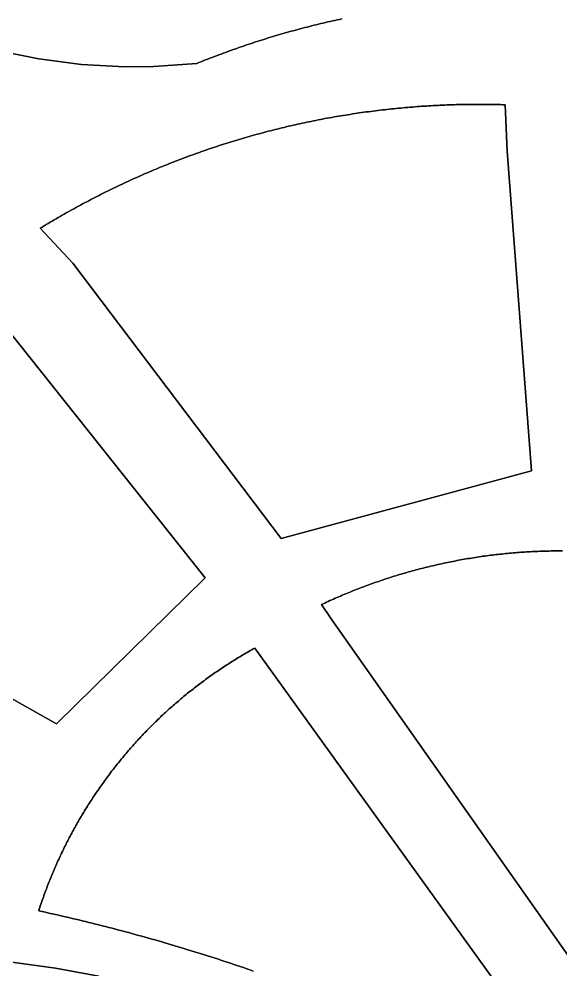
# Model space of a CAD drawing. Header units: millimetres. Extents: x 1811966 to 2218310, y 20519 to 471429.
# Drawn here: x 1966877 to 2000283, y 227404 to 286002 of the extents above; entities that cross this region are included whole.
import ezdxf

# ---------------------------------------------------------------- set-up
doc = ezdxf.new("R2010")
doc.units = ezdxf.units.MM
doc.layers.add('CLOSED_AREAS', color=7, linetype='Continuous')
doc.layers.add('REGION_HOLES', color=7, linetype='Continuous')

msp = doc.modelspace()

# ---------------------------------------------------------------- linework, layer by layer
at = {"layer": 'CLOSED_AREAS'}
for points in [[(1986767.172, 286011.427), (1986624.177, 285980.59), (1986481.266, 285949.363), (1986338.441, 285917.746), (1986195.703, 285885.739), (1986053.053, 285853.343), (1985910.492, 285820.557), (1985768.02, 285787.383), (1985625.64, 285753.819), (1985483.352, 285719.868), (1985341.157, 285685.528), (1985199.057, 285650.8), (1985057.052, 285615.684), (1984915.143, 285580.181), (1984773.331, 285544.29), (1984631.618, 285508.013), (1984490.005, 285471.349), (1984348.492, 285434.298), (1984207.081, 285396.862), (1984065.773, 285359.039), (1983924.568, 285320.831), (1983783.468, 285282.238), (1983642.474, 285243.259), (1983501.587, 285203.896), (1983360.808, 285164.149), (1983220.138, 285124.017), (1983079.578, 285083.502), (1982939.129, 285042.603), (1982798.793, 285001.321), (1982658.569, 284959.656), (1982518.46, 284917.609), (1982378.466, 284875.179), (1982238.588, 284832.367), (1982098.828, 284789.173), (1981959.186, 284745.599), (1981819.664, 284701.643), (1981680.262, 284657.306), (1981540.981, 284612.59), (1981401.824, 284567.493), (1981262.79, 284522.016), (1981123.88, 284476.161), (1980985.096, 284429.926), (1980846.439, 284383.312), (1980707.91, 284336.321), (1980569.509, 284288.951), (1980431.238, 284241.204), (1980293.098, 284193.079), (1980155.09, 284144.578), (1980017.215, 284095.7), (1979879.474, 284046.446), (1979741.868, 283996.816), (1979604.397, 283946.811), (1979467.064, 283896.43), (1979329.869, 283845.675), (1979192.813, 283794.546), (1979055.897, 283743.043), (1978919.122, 283691.166), (1978782.489, 283638.916), (1978645.999, 283586.294), (1978509.653, 283533.299), (1978373.453, 283479.932), (1978237.398, 283426.193), (1978101.491, 283372.084), (1977965.732, 283317.603), (1977830.123, 283262.753), (1975173.331, 283069.921), (1973397.302, 283054.336), (1970737.538, 283200.503), (1968096.696, 283549.288), (1966354.264, 283893.414)], [(1947634.958, 254698.107), (1969186.885, 242566.211), (1978356.357, 251564.598), (1963871.446, 269736.625)], [(2000382.881, 253228.238), (2000265.614, 253228.401), (2000148.346, 253228.166), (2000031.08, 253227.533), (1999913.816, 253226.502), (1999796.557, 253225.074), (1999679.304, 253223.247), (1999562.057, 253221.023), (1999444.818, 253218.401), (1999327.59, 253215.381), (1999210.371, 253211.963), (1999093.166, 253208.148), (1998975.974, 253203.935), (1998858.796, 253199.324), (1998741.636, 253194.316), (1998624.492, 253188.91), (1998507.368, 253183.107), (1998390.264, 253176.906), (1998273.182, 253170.309), (1998156.123, 253163.314), (1998039.089, 253155.921), (1997922.08, 253148.132), (1997805.098, 253139.946), (1997688.145, 253131.363), (1997571.221, 253122.383), (1997454.329, 253113.007), (1997337.469, 253103.234), (1997220.643, 253093.064), (1997103.852, 253082.498), (1996987.098, 253071.536), (1996870.381, 253060.178), (1996753.704, 253048.424), (1996637.067, 253036.274), (1996520.472, 253023.729), (1996403.921, 253010.788), (1996287.414, 252997.451), (1996170.953, 252983.719), (1996054.539, 252969.593), (1995938.174, 252955.071), (1995821.858, 252940.154), (1995705.594, 252924.843), (1995589.383, 252909.138), (1995473.225, 252893.038), (1995357.123, 252876.545), (1995241.078, 252859.657), (1995125.09, 252842.376), (1995009.162, 252824.701), (1994893.294, 252806.634), (1994777.489, 252788.173), (1994661.746, 252769.319), (1994546.069, 252750.073), (1994430.457, 252730.434), (1994314.913, 252710.403), (1994199.437, 252689.981), (1994084.031, 252669.166), (1993968.696, 252647.96), (1993853.435, 252626.363), (1993738.247, 252604.375), (1993623.134, 252581.996), (1993508.098, 252559.227), (1993393.14, 252536.068), (1993278.261, 252512.518), (1993163.462, 252488.579), (1993048.746, 252464.251), (1992934.112, 252439.534), (1992819.564, 252414.427), (1992705.101, 252388.933), (1992590.725, 252363.05), (1992476.438, 252336.779), (1992362.24, 252310.12), (1992248.134, 252283.074), (1992134.12, 252255.641), (1992020.199, 252227.822), (1991906.374, 252199.616), (1991792.645, 252171.024), (1991679.014, 252142.046), (1991565.482, 252112.683), (1991452.05, 252082.935), (1991338.72, 252052.802), (1991225.493, 252022.285), (1991112.369, 251991.384), (1990999.352, 251960.099), (1990886.441, 251928.431), (1990773.638, 251896.38), (1990660.944, 251863.946), (1990548.362, 251831.131), (1990435.891, 251797.933), (1990323.533, 251764.354), (1990211.291, 251730.394), (1990099.164, 251696.053), (1989987.154, 251661.332), (1989875.262, 251626.232), (1989763.491, 251590.751), (1989651.84, 251554.892), (1989540.312, 251518.654), (1989428.907, 251482.038), (1989317.627, 251445.044), (1989206.474, 251407.673), (1989095.447, 251369.925), (1988984.55, 251331.8), (1988873.782, 251293.3), (1988763.146, 251254.423), (1988652.642, 251215.172), (1988542.273, 251175.546), (1988432.038, 251135.545), (1988321.939, 251095.171), (1988211.978, 251054.423), (1988102.157, 251013.303), (1987992.475, 250971.81), (1987882.934, 250929.945), (1987773.537, 250887.709), (1987664.283, 250845.102), (1987555.174, 250802.124), (1987446.212, 250758.777), (1987337.398, 250715.06), (1987228.732, 250670.974), (1987120.217, 250626.52), (1987011.853, 250581.697), (1986903.642, 250536.508), (1986795.585, 250490.951), (1986687.683, 250445.028), (1986579.938, 250398.739), (1986472.35, 250352.085), (1986364.921, 250305.066), (1986257.653, 250257.683), (1986150.545, 250209.936), (1986043.6, 250161.826), (1985936.82, 250113.353), (1985830.204, 250064.519), (1985723.754, 250015.323), (1985617.472, 249965.766), (1985511.359, 249915.848), (1986112.255, 249032.157), (2000707.054, 228316.038)], [(1996323.574, 226533.678), (1981410.763, 247236.061), (1981317.784, 247184.556), (1981224.999, 247132.704), (1981132.408, 247080.504), (1981040.013, 247027.957), (1980947.816, 246975.065), (1980855.818, 246921.828), (1980764.02, 246868.247), (1980672.423, 246814.322), (1980581.028, 246760.055), (1980489.838, 246705.446), (1980398.853, 246650.495), (1980308.074, 246595.205), (1980217.503, 246539.574), (1980127.14, 246483.605), (1980036.989, 246427.298), (1979947.048, 246370.653), (1979857.321, 246313.672), (1979767.807, 246256.355), (1979678.509, 246198.704), (1979589.427, 246140.718), (1979500.563, 246082.399), (1979411.919, 246023.748), (1979323.494, 245964.765), (1979235.291, 245905.452), (1979147.311, 245845.808), (1979059.555, 245785.835), (1978972.024, 245725.535), (1978884.719, 245664.906), (1978797.642, 245603.951), (1978710.795, 245542.671), (1978624.177, 245481.065), (1978537.79, 245419.136), (1978451.636, 245356.883), (1978365.716, 245294.308), (1978280.031, 245231.412), (1978194.582, 245168.196), (1978109.371, 245104.659), (1978024.398, 245040.804), (1977939.664, 244976.632), (1977855.172, 244912.142), (1977770.922, 244847.336), (1977686.915, 244782.215), (1977603.153, 244716.78), (1977519.636, 244651.032), (1977436.366, 244584.972), (1977353.344, 244518.6), (1977270.571, 244451.917), (1977188.049, 244384.925), (1977105.778, 244317.625), (1977023.76, 244250.016), (1976941.995, 244182.101), (1976860.486, 244113.881), (1976779.233, 244045.355), (1976698.236, 243976.526), (1976617.499, 243907.393), (1976537.02, 243837.959), (1976456.802, 243768.224), (1976376.846, 243698.189), (1976297.153, 243627.855), (1976217.724, 243557.223), (1976138.56, 243486.294), (1976059.662, 243415.069), (1975981.032, 243343.548), (1975902.67, 243271.734), (1975824.577, 243199.627), (1975746.756, 243127.228), (1975669.205, 243054.538), (1975591.928, 242981.558), (1975514.924, 242908.289), (1975438.196, 242834.733), (1975361.743, 242760.889), (1975285.568, 242686.76), (1975209.671, 242612.345), (1975134.053, 242537.647), (1975058.715, 242462.667), (1974983.659, 242387.404), (1974908.885, 242311.861), (1974834.394, 242236.039), (1974760.188, 242159.938), (1974686.268, 242083.56), (1974612.634, 242006.905), (1974539.288, 241929.975), (1974466.23, 241852.771), (1974393.462, 241775.294), (1974320.985, 241697.545), (1974248.8, 241619.525), (1974176.907, 241541.235), (1974105.308, 241462.676), (1974034.004, 241383.85), (1973962.995, 241304.757), (1973892.283, 241225.399), (1973821.869, 241145.777), (1973751.754, 241065.891), (1973681.938, 240985.744), (1973612.423, 240905.335), (1973543.21, 240824.667), (1973474.299, 240743.74), (1973405.692, 240662.555), (1973337.389, 240581.114), (1973269.392, 240499.418), (1973201.701, 240417.468), (1973134.318, 240335.265), (1973067.243, 240252.81), (1973000.478, 240170.104), (1972934.022, 240087.149), (1972867.878, 240003.945), (1972802.046, 239920.495), (1972736.527, 239836.798), (1972671.322, 239752.857), (1972606.432, 239668.672), (1972541.857, 239584.244), (1972477.599, 239499.575), (1972413.659, 239414.667), (1972350.037, 239329.519), (1972286.735, 239244.133), (1972223.752, 239158.511), (1972161.091, 239072.654), (1972098.752, 238986.563), (1972036.736, 238900.239), (1971975.044, 238813.683), (1971913.676, 238726.897), (1971852.633, 238639.881), (1971791.917, 238552.638), (1971731.529, 238465.167), (1971671.468, 238377.471), (1971611.736, 238289.551), (1971552.334, 238201.408), (1971493.262, 238113.043), (1971434.522, 238024.457), (1971376.114, 237935.651), (1971318.039, 237846.628), (1971260.297, 237757.388), (1971202.891, 237667.932), (1971145.82, 237578.262), (1971089.085, 237488.378), (1971032.687, 237398.283), (1970976.627, 237307.977), (1970920.906, 237217.462), (1970865.524, 237126.739), (1970810.482, 237035.809), (1970755.781, 236944.673), (1970701.422, 236853.333), (1970647.405, 236761.79), (1970593.732, 236670.046), (1970540.403, 236578.101), (1970487.418, 236485.957), (1970434.779, 236393.616), (1970382.486, 236301.077), (1970330.54, 236208.344), (1970278.942, 236115.417), (1970227.692, 236022.297), (1970176.791, 235928.985), (1970126.24, 235835.484), (1970076.04, 235741.794), (1970026.191, 235647.917), (1969976.694, 235553.854), (1969927.549, 235459.606), (1969878.758, 235365.174), (1969830.321, 235270.561), (1969782.238, 235175.766), (1969734.511, 235080.793), (1969687.14, 234985.641), (1969640.126, 234890.312), (1969593.469, 234794.808), (1969547.17, 234699.13), (1969501.23, 234603.28), (1969455.649, 234507.257), (1969410.429, 234411.065), (1969365.568, 234314.704), (1969321.069, 234218.176), (1969276.932, 234121.482), (1969233.157, 234024.623), (1969189.745, 233927.601), (1969146.697, 233830.417), (1969104.014, 233733.072), (1969061.695, 233635.568), (1969019.742, 233537.907), (1968978.154, 233440.089), (1968936.934, 233342.116), (1968896.08, 233243.989), (1968855.595, 233145.71), (1968815.478, 233047.28), (1968775.729, 232948.7), (1968736.351, 232849.972), (1968697.342, 232751.097), (1968658.704, 232652.077), (1968620.437, 232552.913), (1968582.542, 232453.607), (1968545.019, 232354.159), (1968507.868, 232254.571), (1968471.091, 232154.845), (1968434.688, 232054.981), (1968398.659, 231954.982), (1968363.005, 231854.849), (1968327.726, 231754.583), (1968292.823, 231654.186), (1968258.296, 231553.658), (1968224.146, 231453.002), (1968190.373, 231352.219), (1968156.978, 231251.31), (1968123.961, 231150.277), (1968091.322, 231049.12), (1968297.858, 231004.325), (1968504.309, 230959.144), (1968710.675, 230913.576), (1968916.955, 230867.622), (1969123.149, 230821.282), (1969329.256, 230774.555), (1969535.275, 230727.444), (1969741.206, 230679.946), (1969947.047, 230632.063), (1970152.798, 230583.795), (1970358.459, 230535.142), (1970564.028, 230486.104), (1970769.505, 230436.681), (1970974.889, 230386.874), (1971180.18, 230336.682), (1971385.376, 230286.106), (1971590.477, 230235.147), (1971795.482, 230183.803), (1972000.391, 230132.075), (1972205.203, 230079.964), (1972409.917, 230027.47), (1972614.532, 229974.593), (1972819.048, 229921.332), (1973023.464, 229867.689), (1973227.779, 229813.664), (1973431.992, 229759.256), (1973636.104, 229704.465), (1973840.112, 229649.293), (1974044.017, 229593.739), (1974247.817, 229537.804), (1974451.512, 229481.487), (1974655.102, 229424.789), (1974858.585, 229367.709), (1975061.961, 229310.249), (1975265.229, 229252.409), (1975468.388, 229194.188), (1975671.438, 229135.586), (1975874.378, 229076.605), (1976077.207, 229017.244), (1976279.925, 228957.504), (1976482.53, 228897.384), (1976685.023, 228836.884), (1976887.402, 228776.006), (1977089.667, 228714.749), (1977291.816, 228653.114), (1977493.85, 228591.1), (1977695.768, 228528.709), (1977897.568, 228465.939), (1978099.251, 228402.792), (1978300.814, 228339.267), (1978502.259, 228275.365), (1978703.584, 228211.086), (1978904.788, 228146.431), (1979105.87, 228081.398), (1979306.831, 228015.99), (1979507.669, 227950.205), (1979708.383, 227884.045), (1979908.973, 227817.509), (1980109.438, 227750.598), (1980309.777, 227683.311), (1980509.991, 227615.65), (1980710.077, 227547.613), (1980910.035, 227479.203), (1981109.865, 227410.418), (1981309.566, 227341.259)], [(1966430.424, 227895.145), (1969120.037, 227511.954), (1971792.311, 227022.243)]]:
    msp.add_lwpolyline(points, dxfattribs=at)
msp.add_lwpolyline([(1996974.19, 277857.139), (1996850.566, 280719.242), (1996707.398, 280723.477), (1996564.218, 280727.316), (1996421.029, 280730.759), (1996277.83, 280733.806), (1996134.624, 280736.456), (1995991.411, 280738.711), (1995848.192, 280740.569), (1995704.968, 280742.031), (1995561.741, 280743.097), (1995418.512, 280743.767), (1995275.281, 280744.04), (1995132.05, 280743.917), (1994988.82, 280743.398), (1994845.592, 280742.483), (1994702.367, 280741.172), (1994559.146, 280739.464), (1994415.931, 280737.36), (1994272.721, 280734.86), (1994129.52, 280731.964), (1993986.327, 280728.672), (1993843.143, 280724.983), (1993699.97, 280720.899), (1993556.81, 280716.418), (1993413.662, 280711.542), (1993270.528, 280706.269), (1993127.409, 280700.601), (1992984.306, 280694.537), (1992841.221, 280688.077), (1992698.154, 280681.221), (1992555.107, 280673.969), (1992412.08, 280666.322), (1992269.075, 280658.279), (1992126.093, 280649.84), (1991983.135, 280641.006), (1991840.202, 280631.777), (1991697.294, 280622.152), (1991554.414, 280612.132), (1991411.563, 280601.716), (1991268.74, 280590.906), (1991125.948, 280579.7), (1990983.188, 280568.1), (1990840.46, 280556.105), (1990697.766, 280543.714), (1990555.107, 280530.93), (1990412.483, 280517.75), (1990269.897, 280504.176), (1990127.349, 280490.208), (1989984.84, 280475.845), (1989842.371, 280461.089), (1989699.944, 280445.938), (1989557.559, 280430.393), (1989415.217, 280414.455), (1989272.92, 280398.122), (1989130.669, 280381.397), (1988988.465, 280364.277), (1988846.309, 280346.765), (1988704.201, 280328.859), (1988562.144, 280310.56), (1988420.138, 280291.868), (1988278.184, 280272.784), (1988136.284, 280253.307), (1987994.438, 280233.437), (1987852.647, 280213.175), (1987710.913, 280192.521), (1987569.237, 280171.475), (1987427.619, 280150.038), (1987286.062, 280128.208), (1987144.565, 280105.987), (1987003.13, 280083.375), (1986861.758, 280060.371), (1986720.451, 280036.976), (1986579.209, 280013.191), (1986438.033, 279989.015), (1986296.924, 279964.449), (1986155.884, 279939.492), (1986014.914, 279914.145), (1985874.014, 279888.409), (1985733.186, 279862.282), (1985592.431, 279835.767), (1985451.75, 279808.862), (1985311.143, 279781.568), (1985170.613, 279753.885), (1985030.16, 279725.813), (1984889.785, 279697.353), (1984749.489, 279668.505), (1984609.274, 279639.269), (1984469.14, 279609.645), (1984329.088, 279579.633), (1984189.12, 279549.234), (1984049.237, 279518.448), (1983909.439, 279487.276), (1983769.728, 279455.716), (1983630.105, 279423.77), (1983490.571, 279391.439), (1983351.127, 279358.721), (1983211.774, 279325.618), (1983072.513, 279292.129), (1982933.345, 279258.255), (1982794.272, 279223.996), (1982655.293, 279189.353), (1982516.412, 279154.326), (1982377.627, 279118.914), (1982238.941, 279083.119), (1982100.355, 279046.94), (1981961.869, 279010.378), (1981823.485, 278973.432), (1981685.203, 278936.105), (1981547.026, 278898.394), (1981408.953, 278860.302), (1981270.986, 278821.828), (1981133.126, 278782.973), (1980995.374, 278743.736), (1980857.731, 278704.118), (1980720.199, 278664.12), (1980582.777, 278623.741), (1980445.468, 278582.983), (1980308.272, 278541.844), (1980171.19, 278500.327), (1980034.224, 278458.43), (1979897.374, 278416.154), (1979760.641, 278373.501), (1979624.027, 278330.469), (1979487.533, 278287.059), (1979351.159, 278243.272), (1979214.907, 278199.108), (1979078.778, 278154.567), (1978942.772, 278109.649), (1978806.891, 278064.356), (1978671.136, 278018.687), (1978535.508, 277972.642), (1978400.007, 277926.223), (1978264.636, 277879.429), (1978129.395, 277832.26), (1977994.284, 277784.718), (1977859.306, 277736.802), (1977724.46, 277688.513), (1977589.749, 277639.851), (1977455.173, 277590.816), (1977320.733, 277541.41), (1977186.43, 277491.631), (1977052.266, 277441.482), (1976918.24, 277390.961), (1976784.355, 277340.07), (1976650.612, 277288.809), (1976517.01, 277237.178), (1976383.552, 277185.177), (1976250.238, 277132.808), (1976117.07, 277080.07), (1975984.048, 277026.964), (1975851.173, 276973.49), (1975718.447, 276919.648), (1975585.871, 276865.44), (1975453.444, 276810.865), (1975321.17, 276755.924), (1975189.048, 276700.617), (1975057.079, 276644.945), (1974925.265, 276588.909), (1974793.606, 276532.507), (1974662.104, 276475.742), (1974530.759, 276418.613), (1974399.573, 276361.122), (1974268.546, 276303.267), (1974137.68, 276245.05), (1974006.976, 276186.472), (1973876.434, 276127.532), (1973746.056, 276068.231), (1973615.842, 276008.569), (1973485.793, 275948.548), (1973355.912, 275888.167), (1973226.197, 275827.428), (1973096.652, 275766.329), (1972967.276, 275704.872), (1972838.07, 275643.058), (1972709.036, 275580.887), (1972580.174, 275518.359), (1972451.486, 275455.474), (1972322.972, 275392.234), (1972194.633, 275328.639), (1972066.472, 275264.689), (1971938.487, 275200.384), (1971810.681, 275135.726), (1971683.054, 275070.714), (1971555.607, 275005.35), (1971428.342, 274939.633), (1971301.259, 274873.565), (1971174.36, 274807.145), (1971047.644, 274740.375), (1970921.114, 274673.254), (1970794.77, 274605.783), (1970668.613, 274537.963), (1970542.644, 274469.795), (1970416.864, 274401.278), (1970291.274, 274332.413), (1970165.876, 274263.202), (1970040.669, 274193.644), (1969915.655, 274123.739), (1969790.835, 274053.489), (1969666.209, 273982.894), (1969541.78, 273911.955), (1969417.547, 273840.672), (1969293.512, 273769.045), (1969169.675, 273697.075), (1969046.038, 273624.763), (1968922.602, 273552.11), (1968799.367, 273479.115), (1968676.334, 273405.78), (1968553.505, 273332.104), (1968430.88, 273258.089), (1968308.46, 273183.735), (1968186.246, 273109.043), (1970190.466, 270965.379), (1983030.377, 253996.717), (1998461.841, 258167.903)], close=True, dxfattribs=at)
at = {"layer": 'REGION_HOLES'}
for points in [[(1966354.264, 283893.414), (1968096.696, 283549.288), (1970737.538, 283200.503), (1973397.302, 283054.336), (1975173.331, 283069.921), (1977830.123, 283262.753), (1977965.732, 283317.603), (1978101.491, 283372.084), (1978237.398, 283426.193), (1978373.453, 283479.932), (1978509.653, 283533.299), (1978645.999, 283586.294), (1978782.489, 283638.916), (1978919.122, 283691.166), (1979055.897, 283743.043), (1979192.813, 283794.546), (1979329.869, 283845.675), (1979467.064, 283896.43), (1979604.397, 283946.811), (1979741.868, 283996.816), (1979879.474, 284046.446), (1980017.215, 284095.7), (1980155.09, 284144.578), (1980293.098, 284193.079), (1980431.238, 284241.204), (1980569.509, 284288.951), (1980707.91, 284336.321), (1980846.439, 284383.312), (1980985.096, 284429.926), (1981123.88, 284476.161), (1981262.79, 284522.016), (1981401.824, 284567.493), (1981540.981, 284612.59), (1981680.262, 284657.306), (1981819.664, 284701.643), (1981959.186, 284745.599), (1982098.828, 284789.173), (1982238.588, 284832.367), (1982378.466, 284875.179), (1982518.46, 284917.609), (1982658.569, 284959.656), (1982798.793, 285001.321), (1982939.129, 285042.603), (1983079.578, 285083.502), (1983220.138, 285124.017), (1983360.808, 285164.149), (1983501.587, 285203.896), (1983642.474, 285243.259), (1983783.468, 285282.238), (1983924.568, 285320.831), (1984065.773, 285359.039), (1984207.081, 285396.862), (1984348.492, 285434.298), (1984490.005, 285471.349), (1984631.618, 285508.013), (1984773.331, 285544.29), (1984915.143, 285580.181), (1985057.052, 285615.684), (1985199.057, 285650.8), (1985341.157, 285685.528), (1985483.352, 285719.868), (1985625.64, 285753.819), (1985768.02, 285787.383), (1985910.492, 285820.557), (1986053.053, 285853.343), (1986195.703, 285885.739), (1986338.441, 285917.746), (1986481.266, 285949.363), (1986624.177, 285980.59), (1986767.172, 286011.427)], [(1963871.446, 269736.625), (1978356.357, 251564.598), (1969186.885, 242566.211), (1947634.958, 254698.107)], [(2000707.054, 228316.038), (1986112.255, 249032.157), (1985511.359, 249915.848), (1985617.472, 249965.766), (1985723.754, 250015.323), (1985830.204, 250064.519), (1985936.82, 250113.353), (1986043.6, 250161.826), (1986150.545, 250209.936), (1986257.653, 250257.683), (1986364.921, 250305.066), (1986472.35, 250352.085), (1986579.938, 250398.739), (1986687.683, 250445.028), (1986795.585, 250490.951), (1986903.642, 250536.508), (1987011.853, 250581.697), (1987120.217, 250626.52), (1987228.732, 250670.974), (1987337.398, 250715.06), (1987446.212, 250758.777), (1987555.174, 250802.124), (1987664.283, 250845.102), (1987773.537, 250887.709), (1987882.934, 250929.945), (1987992.475, 250971.81), (1988102.157, 251013.303), (1988211.978, 251054.423), (1988321.939, 251095.171), (1988432.038, 251135.545), (1988542.273, 251175.546), (1988652.642, 251215.172), (1988763.146, 251254.423), (1988873.782, 251293.3), (1988984.55, 251331.8), (1989095.447, 251369.925), (1989206.474, 251407.673), (1989317.627, 251445.044), (1989428.907, 251482.038), (1989540.312, 251518.654), (1989651.84, 251554.892), (1989763.491, 251590.751), (1989875.262, 251626.232), (1989987.154, 251661.332), (1990099.164, 251696.053), (1990211.291, 251730.394), (1990323.533, 251764.354), (1990435.891, 251797.933), (1990548.362, 251831.131), (1990660.944, 251863.946), (1990773.638, 251896.38), (1990886.441, 251928.431), (1990999.352, 251960.099), (1991112.369, 251991.384), (1991225.493, 252022.285), (1991338.72, 252052.802), (1991452.05, 252082.935), (1991565.482, 252112.683), (1991679.014, 252142.046), (1991792.645, 252171.024), (1991906.374, 252199.616), (1992020.199, 252227.822), (1992134.12, 252255.641), (1992248.134, 252283.074), (1992362.24, 252310.12), (1992476.438, 252336.779), (1992590.725, 252363.05), (1992705.101, 252388.933), (1992819.564, 252414.427), (1992934.112, 252439.534), (1993048.746, 252464.251), (1993163.462, 252488.579), (1993278.261, 252512.518), (1993393.14, 252536.068), (1993508.098, 252559.227), (1993623.134, 252581.996), (1993738.247, 252604.375), (1993853.435, 252626.363), (1993968.696, 252647.96), (1994084.031, 252669.166), (1994199.437, 252689.981), (1994314.913, 252710.403), (1994430.457, 252730.434), (1994546.069, 252750.073), (1994661.746, 252769.319), (1994777.489, 252788.173), (1994893.294, 252806.634), (1995009.162, 252824.701), (1995125.09, 252842.376), (1995241.078, 252859.657), (1995357.123, 252876.545), (1995473.225, 252893.038), (1995589.383, 252909.138), (1995705.594, 252924.843), (1995821.858, 252940.154), (1995938.174, 252955.071), (1996054.539, 252969.593), (1996170.953, 252983.719), (1996287.414, 252997.451), (1996403.921, 253010.788), (1996520.472, 253023.729), (1996637.067, 253036.274), (1996753.704, 253048.424), (1996870.381, 253060.178), (1996987.098, 253071.536), (1997103.852, 253082.498), (1997220.643, 253093.064), (1997337.469, 253103.234), (1997454.329, 253113.007), (1997571.221, 253122.383), (1997688.145, 253131.363), (1997805.098, 253139.946), (1997922.08, 253148.132), (1998039.089, 253155.921), (1998156.123, 253163.314), (1998273.182, 253170.309), (1998390.264, 253176.906), (1998507.368, 253183.107), (1998624.492, 253188.91), (1998741.636, 253194.316), (1998858.796, 253199.324), (1998975.974, 253203.935), (1999093.166, 253208.148), (1999210.371, 253211.963), (1999327.59, 253215.381), (1999444.818, 253218.401), (1999562.057, 253221.023), (1999679.304, 253223.247), (1999796.557, 253225.074), (1999913.816, 253226.502), (2000031.08, 253227.533), (2000148.346, 253228.166), (2000265.614, 253228.401), (2000382.881, 253228.238)], [(1981309.566, 227341.259), (1981109.865, 227410.418), (1980910.035, 227479.203), (1980710.077, 227547.613), (1980509.991, 227615.65), (1980309.777, 227683.311), (1980109.438, 227750.598), (1979908.973, 227817.509), (1979708.383, 227884.045), (1979507.669, 227950.205), (1979306.831, 228015.99), (1979105.87, 228081.398), (1978904.788, 228146.431), (1978703.584, 228211.086), (1978502.259, 228275.365), (1978300.814, 228339.267), (1978099.251, 228402.792), (1977897.568, 228465.939), (1977695.768, 228528.709), (1977493.85, 228591.1), (1977291.816, 228653.114), (1977089.667, 228714.749), (1976887.402, 228776.006), (1976685.023, 228836.884), (1976482.53, 228897.384), (1976279.925, 228957.504), (1976077.207, 229017.244), (1975874.378, 229076.605), (1975671.438, 229135.586), (1975468.388, 229194.188), (1975265.229, 229252.409), (1975061.961, 229310.249), (1974858.585, 229367.709), (1974655.102, 229424.789), (1974451.512, 229481.487), (1974247.817, 229537.804), (1974044.017, 229593.739), (1973840.112, 229649.293), (1973636.104, 229704.465), (1973431.992, 229759.256), (1973227.779, 229813.664), (1973023.464, 229867.689), (1972819.048, 229921.332), (1972614.532, 229974.593), (1972409.917, 230027.47), (1972205.203, 230079.964), (1972000.391, 230132.075), (1971795.482, 230183.803), (1971590.477, 230235.147), (1971385.376, 230286.106), (1971180.18, 230336.682), (1970974.889, 230386.874), (1970769.505, 230436.681), (1970564.028, 230486.104), (1970358.459, 230535.142), (1970152.798, 230583.795), (1969947.047, 230632.063), (1969741.206, 230679.946), (1969535.275, 230727.444), (1969329.256, 230774.555), (1969123.149, 230821.282), (1968916.955, 230867.622), (1968710.675, 230913.576), (1968504.309, 230959.144), (1968297.858, 231004.325), (1968091.322, 231049.12), (1968123.961, 231150.277), (1968156.978, 231251.31), (1968190.373, 231352.219), (1968224.146, 231453.002), (1968258.296, 231553.658), (1968292.823, 231654.186), (1968327.726, 231754.583), (1968363.005, 231854.849), (1968398.659, 231954.982), (1968434.688, 232054.981), (1968471.091, 232154.845), (1968507.868, 232254.571), (1968545.019, 232354.159), (1968582.542, 232453.607), (1968620.437, 232552.913), (1968658.704, 232652.077), (1968697.342, 232751.097), (1968736.351, 232849.972), (1968775.729, 232948.7), (1968815.478, 233047.28), (1968855.595, 233145.71), (1968896.08, 233243.989), (1968936.934, 233342.116), (1968978.154, 233440.089), (1969019.742, 233537.907), (1969061.695, 233635.568), (1969104.014, 233733.072), (1969146.697, 233830.417), (1969189.745, 233927.601), (1969233.157, 234024.623), (1969276.932, 234121.482), (1969321.069, 234218.176), (1969365.568, 234314.704), (1969410.429, 234411.065), (1969455.649, 234507.257), (1969501.23, 234603.28), (1969547.17, 234699.13), (1969593.469, 234794.808), (1969640.126, 234890.312), (1969687.14, 234985.641), (1969734.511, 235080.793), (1969782.238, 235175.766), (1969830.321, 235270.561), (1969878.758, 235365.174), (1969927.549, 235459.606), (1969976.694, 235553.854), (1970026.191, 235647.917), (1970076.04, 235741.794), (1970126.24, 235835.484), (1970176.791, 235928.985), (1970227.692, 236022.297), (1970278.942, 236115.417), (1970330.54, 236208.344), (1970382.486, 236301.077), (1970434.779, 236393.616), (1970487.418, 236485.957), (1970540.403, 236578.101), (1970593.732, 236670.046), (1970647.405, 236761.79), (1970701.422, 236853.333), (1970755.781, 236944.673), (1970810.482, 237035.809), (1970865.524, 237126.739), (1970920.906, 237217.462), (1970976.627, 237307.977), (1971032.687, 237398.283), (1971089.085, 237488.378), (1971145.82, 237578.262), (1971202.891, 237667.932), (1971260.297, 237757.388), (1971318.039, 237846.628), (1971376.114, 237935.651), (1971434.522, 238024.457), (1971493.262, 238113.043), (1971552.334, 238201.408), (1971611.736, 238289.551), (1971671.468, 238377.471), (1971731.529, 238465.167), (1971791.917, 238552.638), (1971852.633, 238639.881), (1971913.676, 238726.897), (1971975.044, 238813.683), (1972036.736, 238900.239), (1972098.752, 238986.563), (1972161.091, 239072.654), (1972223.752, 239158.511), (1972286.735, 239244.133), (1972350.037, 239329.519), (1972413.659, 239414.667), (1972477.599, 239499.575), (1972541.857, 239584.244), (1972606.432, 239668.672), (1972671.322, 239752.857), (1972736.527, 239836.798), (1972802.046, 239920.495), (1972867.878, 240003.945), (1972934.022, 240087.149), (1973000.478, 240170.104), (1973067.243, 240252.81), (1973134.318, 240335.265), (1973201.701, 240417.468), (1973269.392, 240499.418), (1973337.389, 240581.114), (1973405.692, 240662.555), (1973474.299, 240743.74), (1973543.21, 240824.667), (1973612.423, 240905.335), (1973681.938, 240985.744), (1973751.754, 241065.891), (1973821.869, 241145.777), (1973892.283, 241225.399), (1973962.995, 241304.757), (1974034.004, 241383.85), (1974105.308, 241462.676), (1974176.907, 241541.235), (1974248.8, 241619.525), (1974320.985, 241697.545), (1974393.462, 241775.294), (1974466.23, 241852.771), (1974539.288, 241929.975), (1974612.634, 242006.905), (1974686.268, 242083.56), (1974760.188, 242159.938), (1974834.394, 242236.039), (1974908.885, 242311.861), (1974983.659, 242387.404), (1975058.715, 242462.667), (1975134.053, 242537.647), (1975209.671, 242612.345), (1975285.568, 242686.76), (1975361.743, 242760.889), (1975438.196, 242834.733), (1975514.924, 242908.289), (1975591.928, 242981.558), (1975669.205, 243054.538), (1975746.756, 243127.228), (1975824.577, 243199.627), (1975902.67, 243271.734), (1975981.032, 243343.548), (1976059.662, 243415.069), (1976138.56, 243486.294), (1976217.724, 243557.223), (1976297.153, 243627.855), (1976376.846, 243698.189), (1976456.802, 243768.224), (1976537.02, 243837.959), (1976617.499, 243907.393), (1976698.236, 243976.526), (1976779.233, 244045.355), (1976860.486, 244113.881), (1976941.995, 244182.101), (1977023.76, 244250.016), (1977105.778, 244317.625), (1977188.049, 244384.925), (1977270.571, 244451.917), (1977353.344, 244518.6), (1977436.366, 244584.972), (1977519.636, 244651.032), (1977603.153, 244716.78), (1977686.915, 244782.215), (1977770.922, 244847.336), (1977855.172, 244912.142), (1977939.664, 244976.632), (1978024.398, 245040.804), (1978109.371, 245104.659), (1978194.582, 245168.196), (1978280.031, 245231.412), (1978365.716, 245294.308), (1978451.636, 245356.883), (1978537.79, 245419.136), (1978624.177, 245481.065), (1978710.795, 245542.671), (1978797.642, 245603.951), (1978884.719, 245664.906), (1978972.024, 245725.535), (1979059.555, 245785.835), (1979147.311, 245845.808), (1979235.291, 245905.452), (1979323.494, 245964.765), (1979411.919, 246023.748), (1979500.563, 246082.399), (1979589.427, 246140.718), (1979678.509, 246198.704), (1979767.807, 246256.355), (1979857.321, 246313.672), (1979947.048, 246370.653), (1980036.989, 246427.298), (1980127.14, 246483.605), (1980217.503, 246539.574), (1980308.074, 246595.205), (1980398.853, 246650.495), (1980489.838, 246705.446), (1980581.028, 246760.055), (1980672.423, 246814.322), (1980764.02, 246868.247), (1980855.818, 246921.828), (1980947.816, 246975.065), (1981040.013, 247027.957), (1981132.408, 247080.504), (1981224.999, 247132.704), (1981317.784, 247184.556), (1981410.763, 247236.061), (1996323.574, 226533.678)], [(1971792.311, 227022.243), (1969120.037, 227511.954), (1966430.424, 227895.145)]]:
    msp.add_lwpolyline(points, dxfattribs=at)
msp.add_lwpolyline([(1998461.841, 258167.903), (1983030.377, 253996.717), (1970190.466, 270965.379), (1968186.246, 273109.043), (1968308.46, 273183.735), (1968430.88, 273258.089), (1968553.505, 273332.104), (1968676.334, 273405.78), (1968799.367, 273479.115), (1968922.602, 273552.11), (1969046.038, 273624.763), (1969169.675, 273697.075), (1969293.512, 273769.045), (1969417.547, 273840.672), (1969541.78, 273911.955), (1969666.209, 273982.894), (1969790.835, 274053.489), (1969915.655, 274123.739), (1970040.669, 274193.644), (1970165.876, 274263.202), (1970291.274, 274332.413), (1970416.864, 274401.278), (1970542.644, 274469.795), (1970668.613, 274537.963), (1970794.77, 274605.783), (1970921.114, 274673.254), (1971047.644, 274740.375), (1971174.36, 274807.145), (1971301.259, 274873.565), (1971428.342, 274939.633), (1971555.607, 275005.35), (1971683.054, 275070.714), (1971810.681, 275135.726), (1971938.487, 275200.384), (1972066.472, 275264.689), (1972194.633, 275328.639), (1972322.972, 275392.234), (1972451.486, 275455.474), (1972580.174, 275518.359), (1972709.036, 275580.887), (1972838.07, 275643.058), (1972967.276, 275704.872), (1973096.652, 275766.329), (1973226.197, 275827.428), (1973355.912, 275888.167), (1973485.793, 275948.548), (1973615.842, 276008.569), (1973746.056, 276068.231), (1973876.434, 276127.532), (1974006.976, 276186.472), (1974137.68, 276245.05), (1974268.546, 276303.267), (1974399.573, 276361.122), (1974530.759, 276418.613), (1974662.104, 276475.742), (1974793.606, 276532.507), (1974925.265, 276588.909), (1975057.079, 276644.945), (1975189.048, 276700.617), (1975321.17, 276755.924), (1975453.444, 276810.865), (1975585.871, 276865.44), (1975718.447, 276919.648), (1975851.173, 276973.49), (1975984.048, 277026.964), (1976117.07, 277080.07), (1976250.238, 277132.808), (1976383.552, 277185.177), (1976517.01, 277237.178), (1976650.612, 277288.809), (1976784.355, 277340.07), (1976918.24, 277390.961), (1977052.266, 277441.482), (1977186.43, 277491.631), (1977320.733, 277541.41), (1977455.173, 277590.816), (1977589.749, 277639.851), (1977724.46, 277688.513), (1977859.306, 277736.802), (1977994.284, 277784.718), (1978129.395, 277832.26), (1978264.636, 277879.429), (1978400.007, 277926.223), (1978535.508, 277972.642), (1978671.136, 278018.687), (1978806.891, 278064.356), (1978942.772, 278109.649), (1979078.778, 278154.567), (1979214.907, 278199.108), (1979351.159, 278243.272), (1979487.533, 278287.059), (1979624.027, 278330.469), (1979760.641, 278373.501), (1979897.374, 278416.154), (1980034.224, 278458.43), (1980171.19, 278500.327), (1980308.272, 278541.844), (1980445.468, 278582.983), (1980582.777, 278623.741), (1980720.199, 278664.12), (1980857.731, 278704.118), (1980995.374, 278743.736), (1981133.126, 278782.973), (1981270.986, 278821.828), (1981408.953, 278860.302), (1981547.026, 278898.394), (1981685.203, 278936.105), (1981823.485, 278973.432), (1981961.869, 279010.378), (1982100.355, 279046.94), (1982238.941, 279083.119), (1982377.627, 279118.914), (1982516.412, 279154.326), (1982655.293, 279189.353), (1982794.272, 279223.996), (1982933.345, 279258.255), (1983072.513, 279292.129), (1983211.774, 279325.618), (1983351.127, 279358.721), (1983490.571, 279391.439), (1983630.105, 279423.77), (1983769.728, 279455.716), (1983909.439, 279487.276), (1984049.237, 279518.448), (1984189.12, 279549.234), (1984329.088, 279579.633), (1984469.14, 279609.645), (1984609.274, 279639.269), (1984749.489, 279668.505), (1984889.785, 279697.353), (1985030.16, 279725.813), (1985170.613, 279753.885), (1985311.143, 279781.568), (1985451.75, 279808.862), (1985592.431, 279835.767), (1985733.186, 279862.282), (1985874.014, 279888.409), (1986014.914, 279914.145), (1986155.884, 279939.492), (1986296.924, 279964.449), (1986438.033, 279989.015), (1986579.209, 280013.191), (1986720.451, 280036.976), (1986861.758, 280060.371), (1987003.13, 280083.375), (1987144.565, 280105.987), (1987286.062, 280128.208), (1987427.619, 280150.038), (1987569.237, 280171.475), (1987710.913, 280192.521), (1987852.647, 280213.175), (1987994.438, 280233.437), (1988136.284, 280253.307), (1988278.184, 280272.784), (1988420.138, 280291.868), (1988562.144, 280310.56), (1988704.201, 280328.859), (1988846.309, 280346.765), (1988988.465, 280364.277), (1989130.669, 280381.397), (1989272.92, 280398.122), (1989415.217, 280414.455), (1989557.559, 280430.393), (1989699.944, 280445.938), (1989842.371, 280461.089), (1989984.84, 280475.845), (1990127.349, 280490.208), (1990269.897, 280504.176), (1990412.483, 280517.75), (1990555.107, 280530.93), (1990697.766, 280543.714), (1990840.46, 280556.105), (1990983.188, 280568.1), (1991125.948, 280579.7), (1991268.74, 280590.906), (1991411.563, 280601.716), (1991554.414, 280612.132), (1991697.294, 280622.152), (1991840.202, 280631.777), (1991983.135, 280641.006), (1992126.093, 280649.84), (1992269.075, 280658.279), (1992412.08, 280666.322), (1992555.107, 280673.969), (1992698.154, 280681.221), (1992841.221, 280688.077), (1992984.306, 280694.537), (1993127.409, 280700.601), (1993270.528, 280706.269), (1993413.662, 280711.542), (1993556.81, 280716.418), (1993699.97, 280720.899), (1993843.143, 280724.983), (1993986.327, 280728.672), (1994129.52, 280731.964), (1994272.721, 280734.86), (1994415.931, 280737.36), (1994559.146, 280739.464), (1994702.367, 280741.172), (1994845.592, 280742.483), (1994988.82, 280743.398), (1995132.05, 280743.917), (1995275.281, 280744.04), (1995418.512, 280743.767), (1995561.741, 280743.097), (1995704.968, 280742.031), (1995848.192, 280740.569), (1995991.411, 280738.711), (1996134.624, 280736.456), (1996277.83, 280733.806), (1996421.029, 280730.759), (1996564.218, 280727.316), (1996707.398, 280723.477), (1996850.566, 280719.242), (1996974.19, 277857.139)], close=True, dxfattribs=at)

doc.saveas('drawing.dxf')
